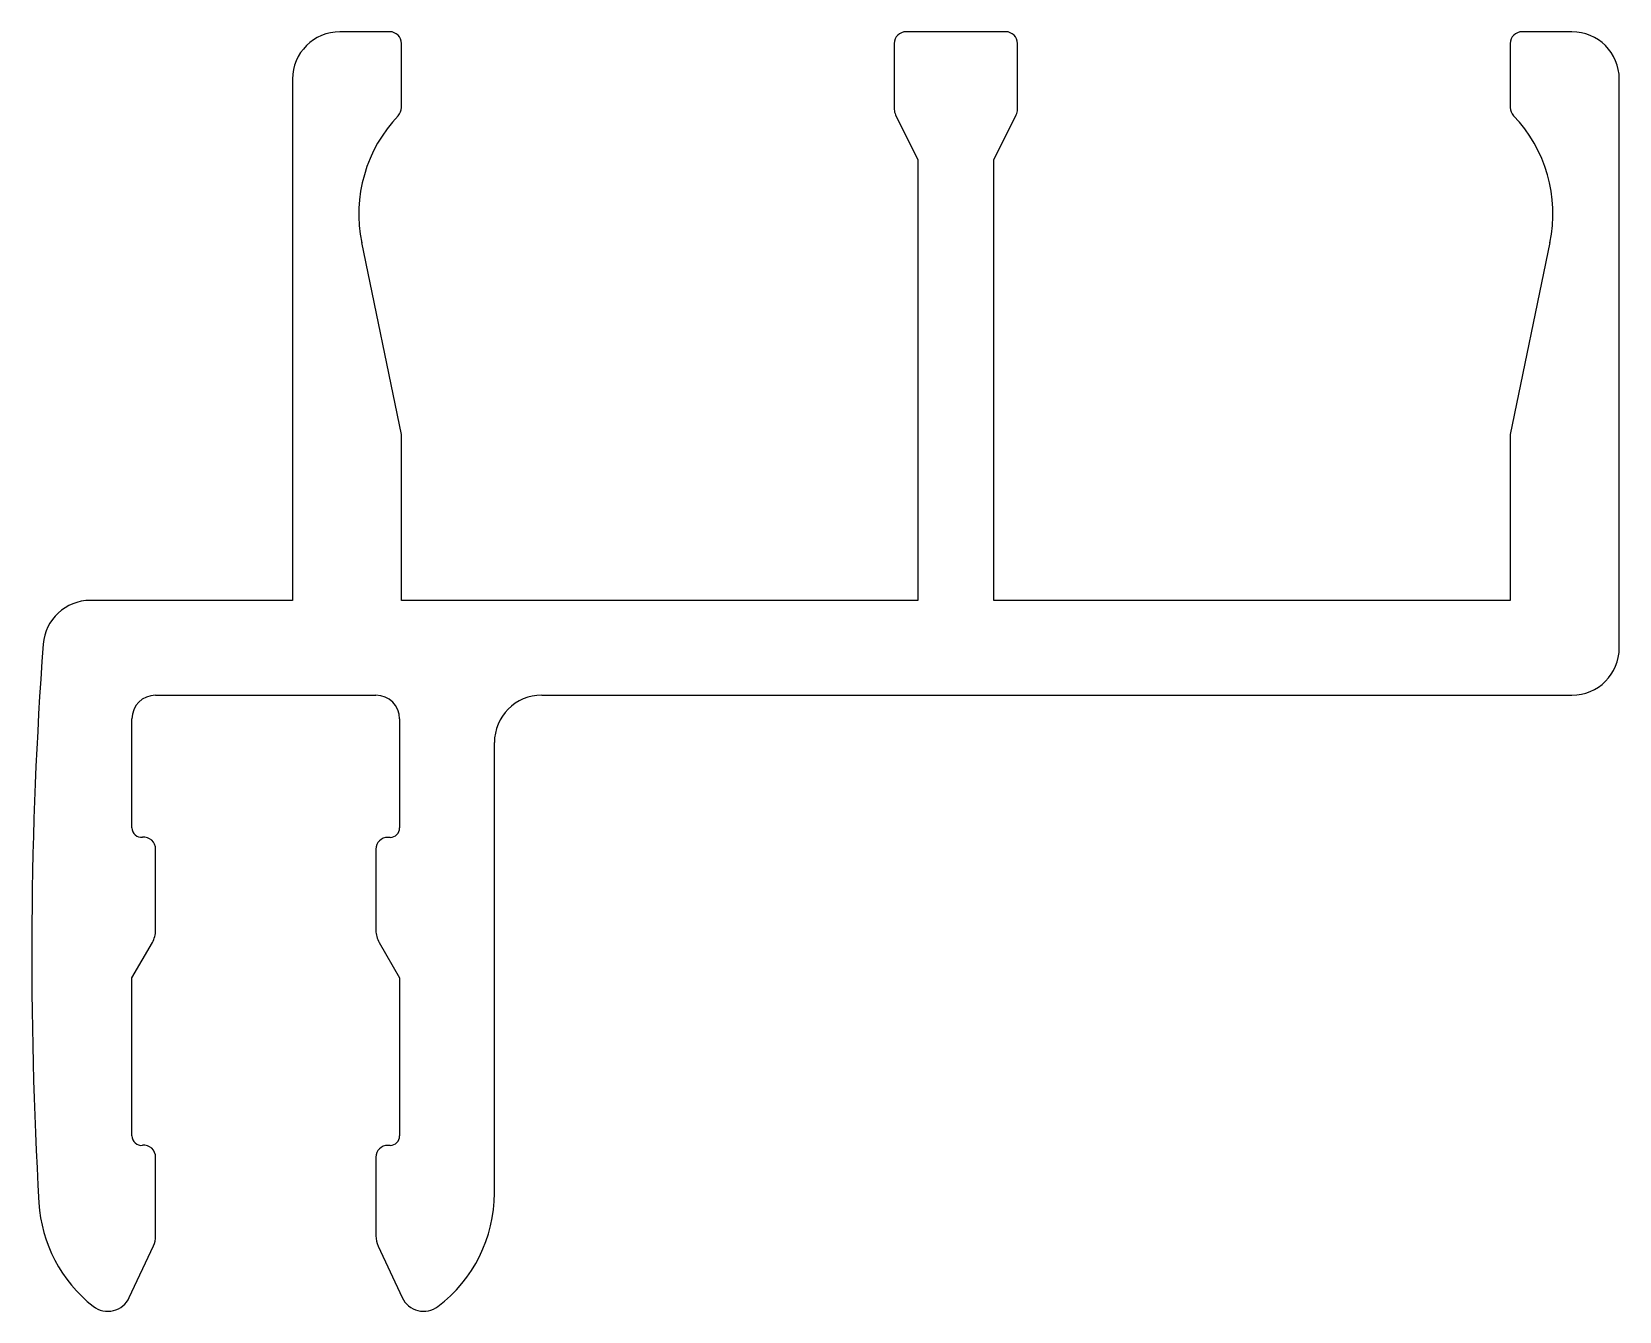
# Model space of a CAD drawing. Extents: x 2931.5 to 2965, y 1523.2 to 1550.2.
import ezdxf

# ---------------------------------------------------------------- set-up
doc = ezdxf.new("R2010")
doc.units = 0
doc.layers.get('0').update_dxf_attribs({"linetype": 'CONTINUOUS'})

msp = doc.modelspace()

# ---------------------------------------------------------------- linework, layer by layer
for p, q in [((2939.048, 1550.184), (2937.998, 1550.184)), ((2939.298, 1548.586), (2939.298, 1549.934)), ((2949.698, 1549.934), (2949.698, 1548.543)), ((2952.048, 1550.184), (2949.948, 1550.184)), ((2952.298, 1548.543), (2952.298, 1549.934)), ((2962.698, 1549.934), (2962.698, 1548.586)), ((2963.998, 1550.184), (2962.948, 1550.184)), ((2936.998, 1549.184), (2936.998, 1538.184)), ((2964.998, 1537.184), (2964.998, 1549.184)), ((2949.724, 1548.431), (2950.198, 1547.484)), ((2951.798, 1547.484), (2952.271, 1548.431)), ((2950.198, 1547.484), (2950.198, 1538.184)), ((2951.798, 1538.184), (2951.798, 1547.484)), ((2939.298, 1541.684), (2938.46, 1545.734)), ((2963.535, 1545.734), (2962.698, 1541.684)), ((2963.535, 1545.734), (2963.535, 1545.734)), ((2939.298, 1538.184), (2939.298, 1541.684)), ((2962.698, 1541.684), (2962.698, 1538.184)), ((2936.998, 1538.184), (2932.732, 1538.184)), ((2950.198, 1538.184), (2939.298, 1538.184)), ((2962.698, 1538.184), (2951.798, 1538.184)), ((2934.108, 1536.184), (2938.758, 1536.184)), ((2942.258, 1536.184), (2963.998, 1536.184)), ((2933.608, 1533.383), (2933.608, 1535.684)), ((2939.258, 1535.684), (2939.258, 1533.385)), ((2941.258, 1525.678), (2941.258, 1535.184)), ((2939.06, 1533.184), (2939.008, 1533.184)), ((2934.108, 1531.218), (2934.108, 1532.934)), ((2938.758, 1532.934), (2938.758, 1531.218)), ((2933.608, 1530.218), (2934.041, 1530.968)), ((2938.825, 1530.968), (2939.258, 1530.218)), ((2933.608, 1526.883), (2933.608, 1530.218)), ((2939.258, 1530.218), (2939.258, 1526.885)), ((2934.108, 1524.774), (2934.108, 1526.434)), ((2938.758, 1526.434), (2938.758, 1524.774)), ((2939.06, 1526.684), (2939.008, 1526.684)), ((2933.554, 1523.476), (2934.061, 1524.564)), ((2938.806, 1524.56), (2939.313, 1523.472))]:
    msp.add_line(p, q)
for centre, radius, start, end in [((2937.998, 1549.184), 1, 90, 180), ((2939.048, 1549.934), 0.25, 0, 90), ((2949.948, 1549.934), 0.25, 90, 180), ((2952.048, 1549.934), 0.25, 0, 90), ((2962.948, 1549.934), 0.25, 90, 180), ((2963.998, 1549.184), 1, 0, 90), ((2939.048, 1548.586), 0.25, 316.3089, 0), ((2949.948, 1548.543), 0.25, 180, 206.5651), ((2952.048, 1548.543), 0.25, 333.4349, 360), ((2962.948, 1548.586), 0.25, 180, 223.6911), ((2941.398, 1546.341), 3, 136.3089, 191.6888), ((2960.598, 1546.341), 3, 348.3112, 43.6911), ((2932.732, 1537.184), 1, 90, 175.6122), ((3021.495, 1530.684), 90, 175.80953, 183.31913), ((2963.998, 1537.184), 1, 270, 0), ((2934.108, 1535.684), 0.5, 90, 180), ((2938.758, 1535.684), 0.5, 0, 90), ((2942.258, 1535.184), 1, 90, 180), ((2933.808, 1533.384), 0.2, 180.3167, 276.3408), ((2933.858, 1532.937), 0.25, 359.3651, 96.4144), ((2939.008, 1532.934), 0.25, 90, 180), ((2939.058, 1533.384), 0.2, 270.7754, 0.3167), ((2933.608, 1531.218), 0.5, 329.9999, 0), ((2939.258, 1531.218), 0.5, 180, 210.0001), ((2933.808, 1526.884), 0.2, 180.3167, 276.3408), ((2939.058, 1526.884), 0.2, 270.7754, 0.3167), ((2933.858, 1526.437), 0.25, 359.3651, 96.4144), ((2939.008, 1526.434), 0.25, 90, 180), ((2934.64, 1525.653), 3, 183.4297, 231.9507), ((2938.258, 1525.678), 3, 307.1081, 0), ((2933.608, 1524.774), 0.5, 335.1012, 360), ((2939.258, 1524.774), 0.5, 180, 205.3815), ((2933.099, 1523.684), 0.5, 231.9505, 335.4376), ((2939.766, 1523.684), 0.5, 205.1015, 307.1082)]:
    msp.add_arc(centre, radius, start, end)

doc.saveas('drawing.dxf')
